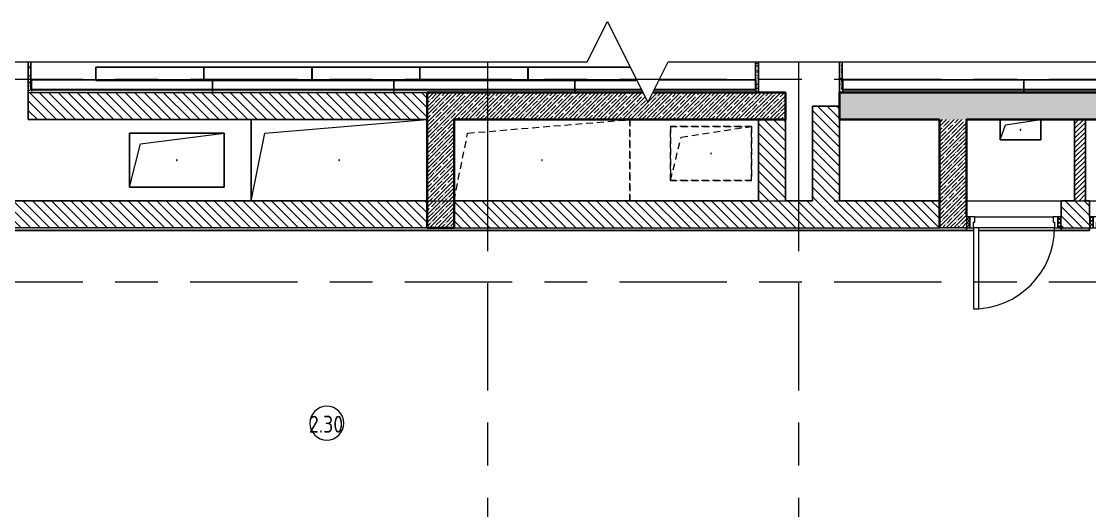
# Model space of a CAD drawing. Header units: millimetres. Extents: x 39815 to 261742, y -8553 to 29000.
# Drawn here: x 48710 to 56610, y 8806 to 12427 of the extents above; entities that cross this region are included whole.
import ezdxf

# ---------------------------------------------------------------- set-up
doc = ezdxf.new("R2010")
doc.units = ezdxf.units.MM
doc.linetypes.add('200_ШТРИХ__ш1_п0_6_', pattern=[80, 50, -30])
doc.linetypes.add('Осевая', pattern=[1587.5, 317.5, -238.125, 793.75, -238.125])
for name, color, linetype, lineweight in [('A-AREA-IDEN', 7, 'Continuous', 9), ('A-DETL-GENF', 7, 'Continuous', 9), ('A-DETL-MBND', 7, '200_ШТРИХ__ш1_п0_6_', 9), ('A-DOOR', 7, 'Continuous', 9), ('A-DOOR-1', 7, 'Continuous', 15), ('A-DOOR-FRAM', 7, 'Continuous', 15), ('A-DOOR-FRAM-1', 7, 'Continuous', 9), ('A-GENM', 7, 'Continuous', 9), ('A-WALL-2', 7, 'Continuous', 9), ('I-FURN', 7, 'Continuous', 9), ('I-WALL', 7, 'Continuous', 9), ('Оси', 7, 'Continuous', 9), ('Оси-2', 7, 'Осевая', 9)]:
    doc.layers.add(name, color=color, linetype=linetype, lineweight=lineweight)
for name, color, linetype, lineweight, true_color in [('A-WALL-1', 7, 'Continuous', 25, 0x3c3c3c), ('A-WALL-3', 7, 'Continuous', 35, 0x3c3c3c), ('A-WALL-FNSH-1', 7, 'Continuous', 15, 0x3c3c3c)]:
    doc.layers.add(name, color=color, linetype=linetype, lineweight=lineweight, true_color=true_color)
doc.styles.add('GOST Common_2', font='GOST_Common.ttf', dxfattribs={"width": 0.9, "height": 125})
pattern_1 = [(135, (0, 0), (-35.35534, -35.35534), [])]
pattern_2 = [(45, (0, 0), (-28.51196, 28.51196), []), (45, (28.51, 0), (-28.51196, 28.51196), [50.403, -10.081, 1.676, -8.404])]
pattern_3 = [(0, (0, 0), (60.96, 15.24), [5.029, -40.691, 5.029, -40.691, -243.84]), (0, (0, 0), (60.96, 15.24), [-91.44, 5.029, -86.411, 5.029, -40.691, -106.68]), (0, (0, 0), (60.96, 15.24), [-228.6, 5.029, -25.451, 5.029, -71.171]), (120, (22.86, 7.62), (-43.678227, 45.1729086), [5.029, -40.691, 5.029, -40.691, -243.84]), (120, (22.86, 7.62), (-43.678227, 45.1729086), [-91.44, 5.029, -86.411, 5.029, -40.691, -106.68]), (120, (22.86, 7.62), (-43.678227, 45.1729086), [-228.6, 5.029, -25.451, 5.029, -71.171]), (240, (30.48, 38.1), (-17.281773, -60.4129086), [5.029, -40.691, 5.029, -40.691, -243.84]), (240, (30.48, 38.1), (-17.281773, -60.4129086), [-91.44, 5.029, -86.411, 5.029, -40.691, -106.68]), (240, (30.48, 38.1), (-17.281773, -60.4129086), [-228.6, 5.029, -25.451, 5.029, -71.171])]

# ---------------------------------------------------------------- blocks, each defined once
blk = doc.blocks.new('110_Дверь_СКБ_1Ст - д-18 700x2100h_Технический шкаф ЭОМ и СС-23257539-Фрагмент 2_8')
at = {"layer": 'A-DOOR'}
h = blk.add_hatch(dxfattribs=at)
h.set_pattern_fill('FP_7', color=256, style=0, pattern_type=2)
h.set_pattern_definition([(135, (1951.41, 164.685), (-14.14214, -14.14214), []), (225, (1951.41, 164.685), (14.14214, -14.14214), [])])
h.paths.add_polyline_path([(362.5, 100), (337.5, 100), (337.5, 20), (362.5, 20)])
at = {"layer": 'A-DOOR-FRAM-1'}
h = blk.add_hatch(dxfattribs=at)
h.set_pattern_fill('FP_8', color=256, style=0, pattern_type=2)
h.set_pattern_definition([(45, (-171.384, 164.685), (-14.1421, 14.1421), []), (135, (-171.384, 164.685), (-14.1421, -14.1421), [])])
h.paths.add_polyline_path([(-337.5, 100), (-337.5, 20), (-312.5, 20), (-312.5, 100)])
at = {"layer": 'A-DOOR'}
blk.add_arc((312.5, 100), 600, 90, 180, dxfattribs=at)
at = {"layer": 'A-DOOR-1'}
for p, q in [((312.5, 700), (272.5, 700)), ((272.5, 700), (272.5, 100)), ((312.5, 100), (312.5, 700)), ((272.5, 100), (312.5, 100))]:
    blk.add_line(p, q, dxfattribs=at)
at = {"layer": 'A-DOOR-FRAM'}
for p, q in [((-312.5, 100), (-337.5, 100)), ((-337.5, 100), (-337.5, 20)), ((-287.5, 100), (-312.5, 100)), ((-312.5, 100), (-312.5, 20)), ((-312.5, 20), (-312.5, 100)), ((-287.5, 60), (-287.5, 100)), ((312.5, 100), (312.5, 60)), ((337.5, 100), (312.5, 100)), ((337.5, 20), (337.5, 100)), ((362.5, 100), (337.5, 100)), ((337.5, 100), (337.5, 20)), ((362.5, 20), (362.5, 100)), ((-337.5, 20), (-312.5, 20)), ((-312.5, 20), (-277.5, 20)), ((-277.5, 60), (-287.5, 60)), ((-277.5, 20), (-277.5, 60)), ((312.5, 60), (302.5, 60)), ((302.5, 60), (302.5, 20)), ((302.5, 20), (337.5, 20)), ((337.5, 20), (362.5, 20))]:
    blk.add_line(p, q, dxfattribs=at)
at = {"layer": 'A-DOOR-FRAM-1'}
for p, q in [((-287.5, 100), (272.5, 100)), ((302.5, 20), (-277.5, 20))]:
    blk.add_line(p, q, dxfattribs=at)
blk = doc.blocks.new('GM_Отверстие прямоугольное _в плите_ - Отверстие-21620300-Фрагмент 2_8')
at = {"layer": 'A-GENM'}
for p, q in [((-150, -75), (-150, 75)), ((-150, 75), (-150, -75)), ((-150, -75), (-112.5, 37.5)), ((-112.5, 37.5), (150, 75)), ((150, 75), (150, -75)), ((150, -75), (150, 75)), ((150, -75), (-150, -75)), ((-150, -75), (150, -75))]:
    blk.add_line(p, q, dxfattribs=at)
for start, end in [(360, 180), (180, 360)]:
    blk.add_arc((0, 0), 2.5, start, end, dxfattribs=at)
blk = doc.blocks.new('GM_Отверстие прямоугольное _в плите_ - Отверстие-21982021-Фрагмент 2_8')
at = {"layer": 'A-GENM'}
for p, q in [((-350, -200), (-350, 200)), ((-350, 200), (350, 200)), ((350, 200), (-350, 200)), ((-350, 200), (-350, -200)), ((-270, 120), (350, 200)), ((350, 200), (350, -200)), ((350, -200), (350, 200)), ((-350, -200), (-270, 120)), ((350, -200), (-350, -200)), ((-350, -200), (350, -200))]:
    blk.add_line(p, q, dxfattribs=at)
for start, end in [(360, 180), (180, 360)]:
    blk.add_arc((0, 0), 2.5, start, end, dxfattribs=at)
blk = doc.blocks.new('GM_Отверстие прямоугольное _в плите_ - Отверстие-21982256-Фрагмент 2_8')
at = {"layer": 'A-GENM'}
for p, q in [((-650, -300), (-650, 300)), ((-650, 300), (-650, -300)), ((-550, 200), (650, 300)), ((-650, -300), (-550, 200))]:
    blk.add_line(p, q, dxfattribs=at)
for start, end in [(360, 180), (180, 360)]:
    blk.add_arc((0, 0), 2.5, start, end, dxfattribs=at)
blk = doc.blocks.new('GM_Отверстие прямоугольное _в плите_ - Отверстие-V1-Фрагмент 2_8')
at = {"layer": 'A-DETL-MBND'}
for p, q in [((-550, 200), (650, 300)), ((650, 300), (650, -300)), ((650, -300), (650, 300)), ((-650, -300), (-550, 200))]:
    blk.add_line(p, q, dxfattribs=at)
for start, end in [(360, 180), (180, 360)]:
    blk.add_arc((0, 0), 2.5, start, end, dxfattribs=at)
blk = doc.blocks.new('GM_Отверстие прямоугольное _в плите_ - Отверстие-21982323-Фрагмент 2_8')
at = {"layer": 'A-DETL-MBND'}
for p, q in [((-300, -200), (-300, 200)), ((-300, 200), (300, 200)), ((300, 200), (-300, 200)), ((-300, 200), (-300, -200)), ((-220, 120), (300, 200)), ((300, 200), (300, -200)), ((300, -200), (300, 200)), ((-300, -200), (-220, 120)), ((300, -200), (-300, -200)), ((-300, -200), (300, -200))]:
    blk.add_line(p, q, dxfattribs=at)
for start, end in [(360, 180), (180, 360)]:
    blk.add_arc((0, 0), 2.5, start, end, dxfattribs=at)
blk = doc.blocks.new('Мат в спортивном зале - Т4-31174356-Фрагмент 2_8')
at = {"layer": 'I-FURN'}
for p, q in [((-458.7, 925.9), (-458.7, 906.7)), ((881.3, 909.3), (-458.7, 909.3)), ((-458.7, 909.3), (-458.7, 839.3)), ((-458.7, 844.4), (-458.7, 909.3)), ((-458.7, 909.3), (881.3, 909.3)), ((881.3, 906.7), (881.3, 925.9)), ((881.3, 839.3), (881.3, 909.3)), ((881.3, 909.3), (881.3, 839.3)), ((-458.7, 839.3), (-458.7, 844.4)), ((-458.7, 839.3), (881.3, 839.3)), ((405.4, 839.3), (-458.7, 839.3)), ((881.3, 839.3), (405.4, 839.3))]:
    blk.add_line(p, q, dxfattribs=at)
blk = doc.blocks.new('Мат в спортивном зале - Т4-V12-Фрагмент 2_8')
at = {"layer": 'I-FURN'}
for p, q in [((-458.7, 925.9), (-458.7, 906.7)), ((881.3, 909.3), (-458.7, 909.3)), ((-458.7, 909.3), (-458.7, 839.3)), ((-458.7, 844.4), (-458.7, 909.3)), ((-458.7, 909.3), (881.3, 909.3)), ((881.3, 906.7), (881.3, 925.9)), ((881.3, 839.3), (881.3, 909.3)), ((881.3, 909.3), (881.3, 844.4)), ((-458.7, 839.3), (-458.7, 844.4)), ((-458.7, 839.3), (881.3, 839.3)), ((145.4, 839.3), (-458.7, 839.3)), ((148, 839.3), (145.4, 839.3)), ((881.3, 839.3), (148, 839.3)), ((881.3, 844.4), (881.3, 839.3))]:
    blk.add_line(p, q, dxfattribs=at)
blk = doc.blocks.new('Мат в спортивном зале - Т4-V13-Фрагмент 2_8')
at = {"layer": 'I-FURN'}
for p, q in [((-458.7, 925.9), (-458.7, 906.7)), ((881.3, 909.3), (-458.7, 909.3)), ((-458.7, 909.3), (-458.7, 839.3)), ((-458.7, 844.4), (-458.7, 909.3)), ((-458.7, 909.3), (881.3, 909.3)), ((881.3, 906.7), (881.3, 925.9)), ((881.3, 839.3), (881.3, 909.3)), ((881.3, 909.3), (881.3, 844.4)), ((-458.7, 839.3), (-458.7, 844.4)), ((-458.7, 839.3), (881.3, 839.3)), ((-112, 839.3), (-458.7, 839.3)), ((-109.4, 839.3), (-112, 839.3)), ((881.3, 839.3), (-109.4, 839.3)), ((881.3, 844.4), (881.3, 839.3))]:
    blk.add_line(p, q, dxfattribs=at)
blk = doc.blocks.new('Мат в спортивном зале - Т4-V14-Фрагмент 2_8')
at = {"layer": 'I-FURN'}
for p, q in [((-458.7, 925.9), (-458.7, 906.7)), ((293, 909.3), (-458.7, 909.3)), ((-458.7, 909.3), (-458.7, 839.3)), ((-454.6, 909.3), (293, 909.3)), ((881.3, 909.3), (389.7, 909.3)), ((389.7, 909.3), (881.3, 909.3)), ((881.3, 906.7), (881.3, 925.9)), ((881.3, 839.3), (881.3, 909.3)), ((881.3, 909.3), (881.3, 844.4)), ((-458.7, 839.3), (258, 839.3)), ((258, 839.3), (-454.6, 839.3)), ((424.7, 839.3), (881.3, 839.3)), ((430.6, 839.3), (424.7, 839.3)), ((881.3, 839.3), (430.6, 839.3)), ((881.3, 844.4), (881.3, 839.3))]:
    blk.add_line(p, q, dxfattribs=at)
blk = doc.blocks.new('Мат в спортивном зале - Т4-V15-Фрагмент 2_8')
at = {"layer": 'I-FURN'}
for p, q in [((-458.7, 925.9), (-458.7, 906.7)), ((881.3, 909.3), (-458.7, 909.3)), ((-458.7, 909.3), (-458.7, 839.3)), ((-458.7, 839.3), (-458.7, 909.3)), ((-458.7, 909.3), (881.3, 909.3)), ((881.3, 906.7), (881.3, 925.9)), ((881.3, 839.3), (881.3, 909.3)), ((881.3, 909.3), (881.3, 839.3)), ((-458.7, 839.3), (881.3, 839.3)), ((881.3, 839.3), (-458.7, 839.3))]:
    blk.add_line(p, q, dxfattribs=at)
blk = doc.blocks.new('DET_L_Линия разрыва - М100-30985670-Фрагмент 2_8')
at = {"layer": 'A-DETL-GENF'}
for p, q in [((10990, 300), (10840, 0)), ((11290, -300), (10990, 300)), ((10840, 0), (0, 0)), ((11440, 0), (11290, -300)), ((22280, 0), (11440, 0))]:
    blk.add_line(p, q, dxfattribs=at)
blk = doc.blocks.new('Марка_Помещения - Номер-25198446-Фрагмент 2_8')
at = {"layer": 'A-AREA-IDEN'}
for start, end in [(360, 180), (180, 360)]:
    blk.add_arc((0, 0), 2.5, start, end, dxfattribs=at)

msp = doc.modelspace()

# ---------------------------------------------------------------- hatches: boundary and pattern name
at = {"layer": 'I-WALL'}
h = msp.add_hatch(dxfattribs=at)
h.set_pattern_fill('FP_9', color=256, style=0, pattern_type=2)
h.set_pattern_definition(pattern_3)
h.paths.add_polyline_path([(48780, 11900), (48780, 12127.4), (48760, 12127.4), (48760, 11900)])
h = msp.add_hatch(dxfattribs=at)
h.set_pattern_fill('FP_9', color=256, style=0, pattern_type=2)
h.set_pattern_definition(pattern_3)
h.paths.add_polyline_path([(54140, 11920), (54160, 11920), (54160, 12127.4), (54140, 12127.4), (54140, 11924.1)])
h = msp.add_hatch(dxfattribs=at)
h.set_pattern_fill('FP_9', color=256, style=0, pattern_type=2)
h.set_pattern_definition(pattern_3)
h.paths.add_polyline_path([(54760, 11900), (54780, 11900), (54780, 12127.4), (54760, 12127.4), (54760, 12024.2)])
h = msp.add_hatch(dxfattribs=at)
h.set_pattern_fill('FP_2', color=256, style=0, pattern_type=2)
h.set_pattern_definition(pattern_1)
h.paths.add_polyline_path([(51710, 11700), (51710, 11900), (48760, 11900), (48760, 11700), (50398.1, 11700)])
h.paths.add_polyline_path([(48160, 11700), (48160, 11900), (46685.7, 11900), (46685.7, 11700), (47460.7, 11700)])
h.paths.add_polyline_path([(44760.7, 11700), (45235.7, 11700), (45235.7, 11900), (42760, 11900), (42760, 11700), (44560.7, 11700)])
h = msp.add_hatch(dxfattribs=at)
h.set_pattern_fill('FP_9', color=256, style=0, pattern_type=2)
h.set_pattern_definition(pattern_3)
h.paths.add_polyline_path([(54160, 11900), (54160, 11920), (53390.3, 11920), (53380.3, 11900), (53494, 11900)])
h.paths.add_polyline_path([(53307.7, 11900), (53297.7, 11920), (48780, 11920), (48780, 11900), (53044, 11900)])
h = msp.add_hatch(dxfattribs=at)
h.set_pattern_fill('FP_3', color=256, style=0, pattern_type=2)
h.set_pattern_definition(pattern_2)
h.paths.add_polyline_path([(51710, 10900), (51910, 10900), (51910, 11900), (51710, 11900), (51710, 11046)])
h = msp.add_hatch(dxfattribs=at)
h.set_pattern_fill('FP_3', color=256, style=0, pattern_type=2)
h.set_pattern_definition(pattern_2)
h.paths.add_polyline_path([(54360, 11700), (54360, 11900), (53380.3, 11900), (53344, 11827.4), (53307.7, 11900), (51910, 11900), (51910, 11700), (54160, 11700)])
h = msp.add_hatch(dxfattribs=at)
h.set_pattern_fill('FP_3', color=256, style=0, pattern_type=2)
h.set_pattern_definition(pattern_2)
h.paths.add_polyline_path([(64334, 11700), (64334, 11900), (60760, 11900), (60760, 11700), (63260, 11700)])
h.paths.add_polyline_path([(60160, 11700), (60160, 11900), (54760, 11900), (54760, 11700), (59340, 11700)])
h = msp.add_hatch(dxfattribs=at)
h.set_pattern_fill('FP_9', color=256, style=0, pattern_type=2)
h.set_pattern_definition(pattern_3)
h.paths.add_polyline_path([(60160, 11900), (60160, 11920), (54780, 11920), (54780, 11900), (59301, 11900)])
h = msp.add_hatch(dxfattribs=at)
h.set_pattern_fill('FP_2', color=256, style=0, pattern_type=2)
h.set_pattern_definition(pattern_1)
h.paths.add_polyline_path([(54760, 11100), (54760, 11800), (54560, 11800), (54560, 11100)])
h = msp.add_hatch(dxfattribs=at)
h.set_pattern_fill('FP_2', color=256, style=0, pattern_type=2)
h.set_pattern_definition(pattern_1)
h.paths.add_polyline_path([(54360, 11100), (54360, 11700), (54160, 11700), (54160, 11100)])
h = msp.add_hatch(dxfattribs=at)
h.set_pattern_fill('FP_3', color=256, style=0, pattern_type=2)
h.set_pattern_definition(pattern_2)
h.paths.add_polyline_path([(55500, 10900), (55700, 10900), (55700, 11700), (55500, 11700), (55500, 11046)])
h = msp.add_hatch(dxfattribs=at)
h.set_pattern_fill('FP_1', color=256, style=0, pattern_type=2)
h.set_pattern_definition([(45, (0, 0), (-17.67767, 17.67767), [])])
h.paths.add_polyline_path([(56579.2, 11100), (56579.2, 11700), (56499.2, 11700), (56499.2, 11100)])
h = msp.add_hatch(dxfattribs=at)
h.set_pattern_fill('FP_2', color=256, style=0, pattern_type=2)
h.set_pattern_definition(pattern_1)
h.paths.add_polyline_path([(61160, 10900), (61160, 11100), (59340, 11100), (59340, 10900)])
h.paths.add_polyline_path([(58440, 10900), (58440, 11100), (58230, 11100), (58230, 10900)])
h.paths.add_polyline_path([(57310, 10900), (57530, 10900), (57530, 11100), (57310, 11100), (57310, 10980)])
h.paths.add_polyline_path([(56400, 10900), (56610, 10900), (56610, 11100), (56400, 11100), (56400, 10980)])
h.paths.add_polyline_path([(55500, 10900), (55500, 11100), (51910, 11100), (51910, 10900), (53365.7, 10900)])
h.paths.add_polyline_path([(51710, 10900), (51710, 11100), (47260.7, 11100), (47260.7, 10900), (50398.1, 10900)])
h = msp.add_hatch(dxfattribs=at)
h.set_pattern_fill('FP_9', color=256, style=0, pattern_type=2)
h.set_pattern_definition(pattern_3)
h.paths.add_polyline_path([(61360, 10880), (61360, 10900), (59140, 10900), (59140, 10880), (59301, 10880)])
h.paths.add_polyline_path([(58440, 10880), (58440, 10900), (58230, 10900), (58230, 10880)])
h.paths.add_polyline_path([(57310, 10880), (57530, 10880), (57530, 10900), (57310, 10900)])
h.paths.add_polyline_path([(56400, 10880), (56610, 10880), (56610, 10900), (56400, 10900)])
h.paths.add_polyline_path([(55700, 10880), (55700, 10900), (47240.7, 10900), (47240.7, 10880), (53365.7, 10880)])

# ---------------------------------------------------------------- linework, layer by layer
at = {"layer": 'A-WALL-1'}
for p, q in [((48760, 12127.4), (48760, 11700)), ((48780, 12127.4), (48780, 11920)), ((54140, 12127.4), (54140, 11920)), ((54160, 11900), (54160, 12127.4)), ((54760, 12127.4), (54760, 11900)), ((54780, 11920), (54780, 12127.4)), ((53297.7, 11920), (48780, 11920)), ((53390.3, 11920), (54140, 11920)), ((54780, 11920), (60140, 11920)), ((54560, 11800), (54560, 11100)), ((54760, 11800), (54560, 11800)), ((48760, 11700), (51710, 11700)), ((54160, 11700), (54160, 11100)), ((54360, 11100), (54360, 11700)), ((54760, 11100), (54760, 11700)), ((56499.2, 11700), (56499.2, 11100)), ((56579.2, 11100), (56579.2, 11700)), ((51710, 11100), (47460.7, 11100)), ((54160, 11100), (51910, 11100)), ((54560, 11100), (54360, 11100)), ((55500, 11100), (54760, 11100)), ((56499.2, 11100), (56400, 11100)), ((56400, 11100), (56400, 10980)), ((56610, 11100), (56579.2, 11100)), ((56610, 10980), (56610, 11100)), ((47240.7, 10880), (55700, 10880)), ((55700, 10880), (55700, 10900)), ((56400, 10900), (56400, 10880)), ((56400, 10880), (56610, 10880)), ((56610, 10880), (56610, 10900))]:
    msp.add_line(p, q, dxfattribs=at)
at = {"layer": 'A-WALL-2'}
for p, q in [((48760, 11900), (51710, 11900)), ((56499.2, 11100), (56579.2, 11100)), ((51710, 10900), (47260.7, 10900)), ((51910, 10900), (55500, 10900)), ((55700, 10900), (55500, 10900)), ((56400, 10900), (56610, 10900))]:
    msp.add_line(p, q, dxfattribs=at)
at = {"layer": 'A-WALL-3'}
for p, q in [((51710, 11900), (51710, 10900)), ((53307.7, 11900), (51710, 11900)), ((54360, 11900), (53380.3, 11900)), ((54360, 11700), (54360, 11900)), ((60160, 11900), (54760, 11900)), ((54760, 11900), (54760, 11700)), ((51910, 10900), (51910, 11700)), ((51910, 11700), (54360, 11700)), ((54760, 11700), (55500, 11700)), ((55500, 11700), (55500, 10900)), ((55700, 10980), (55700, 11700)), ((55700, 11700), (59140, 11700)), ((51710, 10900), (51910, 10900))]:
    msp.add_line(p, q, dxfattribs=at)
at = {"layer": 'A-WALL-FNSH-1'}
for p, q in [((48781, 11920), (48781, 12127.4)), ((54139, 12127.4), (54139, 11921)), ((54781, 11920), (54781, 12127.4)), ((53297.2, 11921), (48780, 11921)), ((54139, 11921), (53390.8, 11921)), ((60139, 11921), (54780, 11921)), ((47239.7, 10879), (55700, 10879)), ((55700, 10879), (55700, 10880)), ((56400, 10880), (56400, 10879)), ((56400, 10879), (56610, 10879)), ((56610, 10879), (56610, 10880))]:
    msp.add_line(p, q, dxfattribs=at)
at = {"layer": 'I-FURN'}
for p, q in [((50060, 12089), (49260, 12089)), ((49260, 12089), (49260, 11994.1)), ((49260, 11994.1), (49260, 12089)), ((49260, 12089), (50060, 12089)), ((50860, 12089), (50060, 12089)), ((50060, 12089), (50060, 11994.1)), ((50060, 11994.1), (50060, 12089)), ((50060, 12089), (50857.4, 12089)), ((50060, 11994.1), (50060, 12089)), ((50060, 12089), (50060, 11994.1)), ((50857.4, 12089), (50860, 12089)), ((51657.4, 12089), (50857.4, 12089)), ((50857.4, 12089), (50857.4, 11994.1)), ((50857.4, 11994.1), (50857.4, 12089)), ((50857.4, 12089), (50860, 12089)), ((50860, 11994.1), (50860, 12089)), ((50860, 12089), (50860, 11994.1)), ((50860, 12089), (51657.4, 12089)), ((52457.4, 12089), (51657.4, 12089)), ((51657.4, 12089), (51657.4, 11994.1)), ((51657.4, 11994.1), (51657.4, 12089)), ((51657.4, 12089), (52454.8, 12089)), ((51657.4, 11994.1), (51657.4, 12089)), ((51657.4, 12089), (51657.4, 11994.1)), ((52454.8, 12089), (52457.4, 12089)), ((53213.2, 12089), (52454.8, 12089)), ((52454.8, 12089), (52454.8, 11994.1)), ((52454.8, 11994.1), (52454.8, 12089)), ((52454.8, 12089), (52457.4, 12089)), ((52457.4, 11994.1), (52457.4, 12089)), ((52457.4, 12089), (52457.4, 11994.1)), ((52457.4, 12089), (53213.2, 12089)), ((49260, 11994.1), (49260, 11989)), ((49260, 11989), (49260, 11994.1)), ((49260, 11989), (50060, 11989)), ((50060, 11989), (49260, 11989)), ((50060, 11994.1), (50060, 11989)), ((50060, 11989), (50060, 11994.1)), ((50060, 11989), (50060, 11994.1)), ((50060, 11994.1), (50060, 11989)), ((50060, 11989), (50860, 11989)), ((50857.4, 11989), (50060, 11989)), ((50857.4, 11994.1), (50857.4, 11989)), ((50857.4, 11989), (50857.4, 11994.1)), ((50860, 11989), (50857.4, 11989)), ((50857.4, 11989), (51657.4, 11989)), ((50860, 11989), (50857.4, 11989)), ((50860, 11989), (50860, 11994.1)), ((50860, 11994.1), (50860, 11989)), ((51657.4, 11989), (50860, 11989)), ((51657.4, 11994.1), (51657.4, 11989)), ((51657.4, 11989), (51657.4, 11994.1)), ((51657.4, 11989), (51657.4, 11994.1)), ((51657.4, 11994.1), (51657.4, 11989)), ((51657.4, 11989), (52457.4, 11989)), ((52454.8, 11989), (51657.4, 11989)), ((52454.8, 11994.1), (52454.8, 11989)), ((52454.8, 11989), (52454.8, 11994.1)), ((52457.4, 11989), (52454.8, 11989)), ((52454.8, 11989), (53254.8, 11989)), ((52457.4, 11989), (52454.8, 11989)), ((52457.4, 11989), (52457.4, 11994.1)), ((52457.4, 11994.1), (52457.4, 11989)), ((53254.8, 11989), (52457.4, 11989)), ((53254.8, 11994.1), (53254.8, 12005.9)), ((53254.8, 12005.9), (53254.8, 11994.1)), ((53254.8, 11989), (53254.8, 11994.1)), ((53254.8, 11994.1), (53254.8, 11989))]:
    msp.add_line(p, q, dxfattribs=at)
at = {"layer": 'I-WALL'}
for p, q in [((55700, 11100), (56400, 11100)), ((55700, 10880), (55750, 10880)), ((55750, 10879), (55700, 10879)), ((55790, 10880), (56400, 10880)), ((56400, 10879), (55790, 10879))]:
    msp.add_line(p, q, dxfattribs=at)
at = {"layer": 'Оси'}
for p, q in [((52160, 10877.4), (52160, 12127.4)), ((54460, 10877.4), (54460, 12127.4))]:
    msp.add_line(p, q, dxfattribs=at)
at = {"layer": 'Оси-2'}
for p, q in [((41465.4, 12000), (63084, 12000)), ((41465.4, 11100), (63084, 11100)), ((52160, 5965.2), (52160, 10877.4)), ((54460, 5965.2), (54460, 10877.4)), ((41465.4, 10500), (63084, 10500))]:
    msp.add_line(p, q, dxfattribs=at)

# ---------------------------------------------------------------- block references
at = {"layer": 'A-AREA-IDEN', "xscale": 49.99999999999998, "yscale": 49.99999999999998, "zscale": 49.99999999999998}
msp.add_blockref('Марка_Помещения - Номер-25198446-Фрагмент 2_8', (50969, 9453.9), dxfattribs=at)
at = {"layer": 'A-DETL-GENF', "rotation": 180}
msp.add_blockref('DET_L_Линия разрыва - М100-30985670-Фрагмент 2_8', (64334, 12127.4), dxfattribs=at)
at = {"layer": 'A-DETL-MBND'}
for name, p in [('GM_Отверстие прямоугольное _в плите_ - Отверстие-V1-Фрагмент 2_8', (52560, 11400)), ('GM_Отверстие прямоугольное _в плите_ - Отверстие-21982323-Фрагмент 2_8', (53810, 11450))]:
    msp.add_blockref(name, p, dxfattribs=at)
at = {"layer": 'A-DOOR', "rotation": 180}
for p in [(56062.5, 11000), (56972.5, 11000)]:
    msp.add_blockref('110_Дверь_СКБ_1Ст - д-18 700x2100h_Технический шкаф ЭОМ и СС-23257539-Фрагмент 2_8', p, dxfattribs=at)
at = {"layer": 'A-GENM'}
for name, p in [('GM_Отверстие прямоугольное _в плите_ - Отверстие-21982256-Фрагмент 2_8', (51060, 11400)), ('GM_Отверстие прямоугольное _в плите_ - Отверстие-21620300-Фрагмент 2_8', (56099.2, 11625)), ('GM_Отверстие прямоугольное _в плите_ - Отверстие-21982021-Фрагмент 2_8', (49860, 11400))]:
    msp.add_blockref(name, p, dxfattribs=at)
at = {"layer": 'I-FURN', "rotation": 180}
for name, p in [('Мат в спортивном зале - Т4-31174356-Фрагмент 2_8', (49665.4, 12833.4)), ('Мат в спортивном зале - Т4-V12-Фрагмент 2_8', (51005.4, 12833.4)), ('Мат в спортивном зале - Т4-V13-Фрагмент 2_8', (52345.4, 12833.4)), ('Мат в спортивном зале - Т4-V14-Фрагмент 2_8', (53685.4, 12833.4)), ('Мат в спортивном зале - Т4-V15-Фрагмент 2_8', (55665.4, 12833.4)), ('Мат в спортивном зале - Т4-V15-Фрагмент 2_8', (57005.4, 12833.4))]:
    msp.add_blockref(name, p, dxfattribs=at)

# ---------------------------------------------------------------- texts
at = {"layer": 'A-AREA-IDEN', "insert": (50836.1, 9508.2), "char_height": 125, "width": 331.899, "attachment_point": 1, "style": 'GOST Common_2'}
msp.add_mtext('2.30', dxfattribs=at)

doc.saveas('drawing.dxf')
